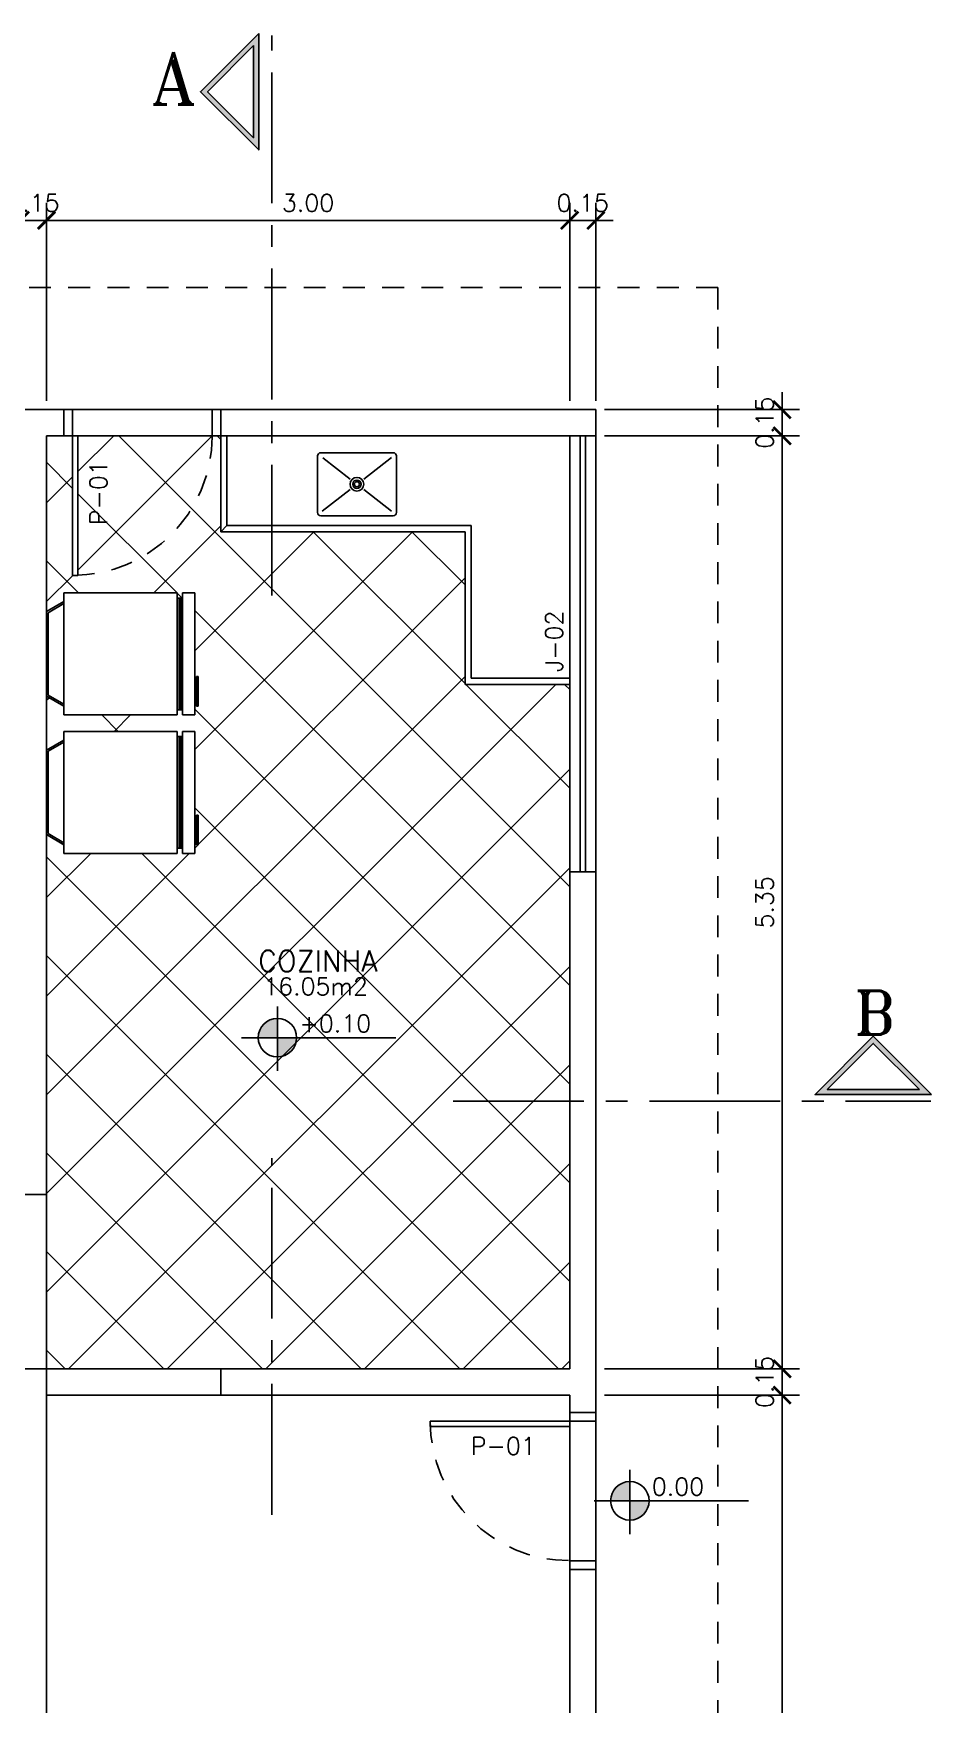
# Model space of a CAD drawing. Extents: x -31.1 to 8.5, y -9.6 to 18.4.
# Drawn here: x -25.06 to -19.91, y -0.61 to 8.97 of the extents above; entities that cross this region are included whole.
import ezdxf

# ---------------------------------------------------------------- set-up
doc = ezdxf.new("R2010")
doc.units = 0
doc.header["$MEASUREMENT"] = 0
doc.linetypes.add('CENTER2', pattern=[1.125, 0.75, -0.125, 0.125, -0.125])
doc.linetypes.add('HIDDEN2', pattern=[0.1875, 0.125, -0.0625])
doc.layers.get('0').update_dxf_attribs({"linetype": 'CONTINUOUS'})
doc.layers.get('DEFPOINTS').update_dxf_attribs({"linetype": 'CONTINUOUS'})
for name, color, linetype in [('BANHO_COZINHA', 7, 'CONTINUOUS'), ('COTAS', 1, 'CONTINUOUS'), ('DIVERSOS', 7, 'CONTINUOUS'), ('JANELAS', 2, 'CONTINUOUS'), ('MOVEIS', 7, 'CONTINUOUS'), ('PAREDE', 5, 'CONTINUOUS'), ('PAREDE-BAIXA', 7, 'CONTINUOUS'), ('PISO', 11, 'CONTINUOUS'), ('PORTAS', 2, 'CONTINUOUS'), ('PROJECAO', 7, 'HIDDEN2'), ('TEXTO0', 7, 'CONTINUOUS'), ('TEXTO1', 2, 'CONTINUOUS')]:
    doc.layers.add(name, color=color, linetype=linetype)
doc.styles.add('ROMANT', font='romant', dxfattribs={"height": 0.6})
doc.styles.add('TEXTO0', font='romans.shx')
doc.dimstyles.get("Standard").update_dxf_attribs({"dimtxt": 0.1, "dimasz": 0.1, "dimexe": 0.1, "dimexo": 0.05, "dimgap": 0.05, "dimtad": 1, "dimzin": 0, "dimdsep": 46, "dimtxsty": 'TEXTO0', "dimblk1": 'ARCHTICK', "dimblk2": 'ARCHTICK', "dimsah": 1, "dimcen": 0.09, "dimclrt": 7, "dimadec": 0, "dimazin": 0, "dimtfac": 1, "dimtdec": 4, "dimtmove": 0, "dimatfit": 3, "dimldrblk": 'ARCHTICK', "dimfxl": 1, "dimtolj": 1, "dimtzin": 0, "dimarcsym": 0})

# ---------------------------------------------------------------- blocks, each defined once
blk = doc.blocks.new('GELADEIR')
at = {"layer": 'MOVEIS'}
for p, q in [((-0.3, -0.1), (-0.2423, 0)), ((0.2423, 0), (-0.2423, 0)), ((0.3, -0.1), (0.2423, 0)), ((-0.2885, -0.1), (-0.2365, -0.01)), ((0.2365, -0.01), (-0.2365, -0.01)), ((0.2885, -0.1), (0.2365, -0.01)), ((-0.35, -0.1), (-0.35, -0.75)), ((0.35, -0.1), (-0.35, -0.1)), ((0.35, -0.1), (0.35, -0.75)), ((0.35, -0.75), (-0.35, -0.75)), ((-0.32, -0.75), (-0.32, -0.78)), ((0.32, -0.76), (-0.32, -0.76)), ((0.32, -0.75), (0.32, -0.78)), ((0.35, -0.78), (-0.35, -0.78)), ((-0.35, -0.78), (-0.35, -0.85)), ((0.35, -0.85), (-0.35, -0.85)), ((0.32, -0.77), (-0.32, -0.77)), ((-0.3, -0.86), (-0.3, -0.87)), ((-0.13, -0.86), (-0.3, -0.86)), ((-0.29, -0.85), (-0.29, -0.86)), ((-0.14, -0.85), (-0.14, -0.86)), ((-0.13, -0.86), (-0.13, -0.87)), ((0.35, -0.78), (0.35, -0.85)), ((-0.13, -0.87), (-0.3, -0.87))]:
    blk.add_line(p, q, dxfattribs=at)
blk = doc.blocks.new('_ARCHTICK')
at = {"color": 0, "linetype": 'ByBlock', "const_width": 0.15}
blk.add_lwpolyline([(-0.5, -0.5), (0.5, 0.5)], dxfattribs=at)
blk = doc.blocks.new('*D22')
at = {"color": 0, "linetype": 'ByBlock', "transparency": 16777216}
for p, q in [((10.1547, 5.2339), (11.2727, 5.2339)), ((11.1727, 1.0339), (11.1727, 5.2339))]:
    blk.add_line(p, q, dxfattribs=at)
at = {"layer": 'DEFPOINTS', "color": 0, "linetype": 'ByBlock', "transparency": 16777216}
for p in [(10.1047, 5.2339), (11.1727, 5.2339), (10.1047, 1.0339)]:
    blk.add_point(p, dxfattribs=at)
at = {"color": 0, "linetype": 'ByBlock', "transparency": 16777216, "xscale": 0.1, "yscale": 0.1, "zscale": 0.1}
for p, rotation in [((11.1727, 5.2339), 90), ((11.1727, 1.0339), 270)]:
    blk.add_blockref('_ARCHTICK', p, dxfattribs=dict(at, rotation=rotation))
at = {"color": 7, "linetype": 'ByBlock', "transparency": 16777216, "insert": (11.0727, 3.1339), "char_height": 0.1, "attachment_point": 5, "rotation": 90, "style": 'TEXTO0'}
blk.add_mtext('\\A1;4.20', dxfattribs=at)
blk = doc.blocks.new('*D23')
at = {"color": 0, "linetype": 'ByBlock', "transparency": 16777216}
for p, q in [((11.1727, 5.3839), (11.1727, 5.4839)), ((10.1547, 5.3839), (11.2727, 5.3839)), ((11.1727, 5.2339), (11.1727, 5.3839)), ((11.1727, 5.2339), (11.1727, 5.1339))]:
    blk.add_line(p, q, dxfattribs=at)
at = {"layer": 'DEFPOINTS', "color": 0, "linetype": 'ByBlock', "transparency": 16777216}
for p in [(10.1047, 5.3839), (11.1727, 5.3839), (10.1047, 5.2339)]:
    blk.add_point(p, dxfattribs=at)
at = {"color": 0, "linetype": 'ByBlock', "transparency": 16777216, "xscale": 0.1, "yscale": 0.1, "zscale": 0.1}
for p, rotation in [((11.1727, 5.3839), 270), ((11.1727, 5.2339), 90)]:
    blk.add_blockref('_ARCHTICK', p, dxfattribs=dict(at, rotation=rotation))
at = {"color": 7, "linetype": 'ByBlock', "transparency": 16777216, "insert": (11.0727, 5.3089), "char_height": 0.1, "attachment_point": 5, "rotation": 90, "style": 'TEXTO0'}
blk.add_mtext('\\A1;0.15', dxfattribs=at)
blk = doc.blocks.new('*D24')
at = {"color": 0, "linetype": 'ByBlock', "transparency": 16777216}
for p, q in [((10.1547, 10.7339), (11.2727, 10.7339)), ((11.1727, 5.3839), (11.1727, 10.7339))]:
    blk.add_line(p, q, dxfattribs=at)
at = {"layer": 'DEFPOINTS', "color": 0, "linetype": 'ByBlock', "transparency": 16777216}
for p in [(10.1047, 10.7339), (11.1727, 10.7339), (10.1047, 5.3839)]:
    blk.add_point(p, dxfattribs=at)
at = {"color": 0, "linetype": 'ByBlock', "transparency": 16777216, "xscale": 0.1, "yscale": 0.1, "zscale": 0.1}
for p, rotation in [((11.1727, 10.7339), 90), ((11.1727, 5.3839), 270)]:
    blk.add_blockref('_ARCHTICK', p, dxfattribs=dict(at, rotation=rotation))
at = {"color": 7, "linetype": 'ByBlock', "transparency": 16777216, "insert": (11.0727, 8.0589), "char_height": 0.1, "attachment_point": 5, "rotation": 90, "style": 'TEXTO0'}
blk.add_mtext('\\A1;5.35', dxfattribs=at)
blk = doc.blocks.new('*D25')
at = {"color": 0, "linetype": 'ByBlock', "transparency": 16777216}
for p, q in [((11.1727, 10.8839), (11.1727, 10.9839)), ((10.1547, 10.8839), (11.2727, 10.8839)), ((11.1727, 10.7339), (11.1727, 10.8839)), ((11.1727, 10.7339), (11.1727, 10.6339))]:
    blk.add_line(p, q, dxfattribs=at)
at = {"layer": 'DEFPOINTS', "color": 0, "linetype": 'ByBlock', "transparency": 16777216}
for p in [(10.1047, 10.8839), (11.1727, 10.8839), (10.1047, 10.7339)]:
    blk.add_point(p, dxfattribs=at)
at = {"color": 0, "linetype": 'ByBlock', "transparency": 16777216, "xscale": 0.1, "yscale": 0.1, "zscale": 0.1}
for p, rotation in [((11.1727, 10.8839), 270), ((11.1727, 10.7339), 90)]:
    blk.add_blockref('_ARCHTICK', p, dxfattribs=dict(at, rotation=rotation))
at = {"color": 7, "linetype": 'ByBlock', "transparency": 16777216, "insert": (11.0727, 10.8089), "char_height": 0.1, "attachment_point": 5, "rotation": 90, "style": 'TEXTO0'}
blk.add_mtext('\\A1;0.15', dxfattribs=at)
blk = doc.blocks.new('*D29')
at = {"color": 0, "linetype": 'ByBlock', "transparency": 16777216}
for p, q in [((9.9547, 10.9339), (9.9547, 12.0694)), ((6.9547, 11.9694), (9.9547, 11.9694))]:
    blk.add_line(p, q, dxfattribs=at)
at = {"layer": 'DEFPOINTS', "color": 0, "linetype": 'ByBlock', "transparency": 16777216}
for p in [(9.9547, 11.9694), (6.9547, 10.8839), (9.9547, 10.8839)]:
    blk.add_point(p, dxfattribs=at)
at = {"color": 0, "linetype": 'ByBlock', "transparency": 16777216, "xscale": 0.1, "yscale": 0.1, "zscale": 0.1, "rotation": 180}
blk.add_blockref('_ARCHTICK', (6.9547, 11.9694), dxfattribs=at)
at = {"color": 0, "linetype": 'ByBlock', "transparency": 16777216, "xscale": 0.1, "yscale": 0.1, "zscale": 0.1}
blk.add_blockref('_ARCHTICK', (9.9547, 11.9694), dxfattribs=at)
at = {"color": 7, "linetype": 'ByBlock', "transparency": 16777216, "insert": (8.4547, 12.0694), "char_height": 0.1, "attachment_point": 5, "style": 'TEXTO0'}
blk.add_mtext('\\A1;3.00', dxfattribs=at)
blk = doc.blocks.new('*D30')
at = {"color": 0, "linetype": 'ByBlock', "transparency": 16777216}
for p, q in [((10.1047, 10.9339), (10.1047, 12.0694)), ((9.9547, 11.9694), (9.8547, 11.9694)), ((9.9547, 11.9694), (10.1047, 11.9694)), ((10.1047, 11.9694), (10.2047, 11.9694))]:
    blk.add_line(p, q, dxfattribs=at)
at = {"layer": 'DEFPOINTS', "color": 0, "linetype": 'ByBlock', "transparency": 16777216}
for p in [(10.1047, 11.9694), (9.9547, 10.8839), (10.1047, 10.8839)]:
    blk.add_point(p, dxfattribs=at)
at = {"color": 0, "linetype": 'ByBlock', "transparency": 16777216, "xscale": 0.1, "yscale": 0.1, "zscale": 0.1}
blk.add_blockref('_ARCHTICK', (9.9547, 11.9694), dxfattribs=at)
at = {"color": 0, "linetype": 'ByBlock', "transparency": 16777216, "xscale": 0.1, "yscale": 0.1, "zscale": 0.1, "rotation": 180}
blk.add_blockref('_ARCHTICK', (10.1047, 11.9694), dxfattribs=at)
at = {"color": 7, "linetype": 'ByBlock', "transparency": 16777216, "insert": (10.0297, 12.0694), "char_height": 0.1, "attachment_point": 5, "style": 'TEXTO0'}
blk.add_mtext('\\A1;0.15', dxfattribs=at)
blk = doc.blocks.new('*D28')
at = {"color": 0, "linetype": 'ByBlock', "transparency": 16777216}
for p, q in [((6.9547, 10.9339), (6.9547, 12.0694)), ((6.8047, 11.9694), (6.7047, 11.9694)), ((6.8047, 11.9694), (6.9547, 11.9694)), ((6.9547, 11.9694), (7.0547, 11.9694))]:
    blk.add_line(p, q, dxfattribs=at)
at = {"layer": 'DEFPOINTS', "color": 0, "linetype": 'ByBlock', "transparency": 16777216}
for p in [(6.9547, 11.9694), (6.8047, 10.8839), (6.9547, 10.8839)]:
    blk.add_point(p, dxfattribs=at)
at = {"color": 0, "linetype": 'ByBlock', "transparency": 16777216, "xscale": 0.1, "yscale": 0.1, "zscale": 0.1}
blk.add_blockref('_ARCHTICK', (6.8047, 11.9694), dxfattribs=at)
at = {"color": 0, "linetype": 'ByBlock', "transparency": 16777216, "xscale": 0.1, "yscale": 0.1, "zscale": 0.1, "rotation": 180}
blk.add_blockref('_ARCHTICK', (6.9547, 11.9694), dxfattribs=at)
at = {"color": 7, "linetype": 'ByBlock', "transparency": 16777216, "insert": (6.8797, 12.0694), "char_height": 0.1, "attachment_point": 5, "style": 'TEXTO0'}
blk.add_mtext('\\A1;0.15', dxfattribs=at)

msp = doc.modelspace()

# ---------------------------------------------------------------- hatches: boundary and pattern name
at = {"layer": 'DIVERSOS', "linetype": 'Continuous'}
h = msp.add_hatch(color=256, dxfattribs=at)
h.paths.add_polyline_path([(-24.0998, 8.6366), (-23.7655, 8.3024), (-23.7655, 8.9708)])
h.paths.add_polyline_path([(-23.7945, 8.9007), (-23.7945, 8.3725), (-24.0587, 8.6366)], flags=16)
h = msp.add_hatch(color=256, dxfattribs=at)
h.paths.add_polyline_path([(-20.2414, 3.221), (-20.5756, 2.8866), (-19.9072, 2.8866)])
h.paths.add_polyline_path([(-19.9773, 2.9157), (-20.5055, 2.9157), (-20.2414, 3.1799)], flags=16)
at = {"layer": 'PISO'}
h = msp.add_hatch(dxfattribs=at)
h.set_pattern_fill('U', color=256, scale=0.4, angle=135, style=0, pattern_type=0)
h.set_pattern_definition([(135, (-31.93696, -4.07043), (-0.282843, -0.282843), [])])
h.paths.add_polyline_path([(-22.5823, 5.2385), (-22.5823, 6.1135), (-23.9823, 6.1135), (-23.9823, 6.6635), (-24.0323, 6.6635, -0.40327), (-24.8023, 5.864), (-24.8023, 5.8635), (-24.8323, 5.8635), (-24.8323, 6.6635), (-24.8823, 6.6635), (-24.9823, 6.6635), (-24.9823, 5.6551), (-24.8823, 5.7129), (-24.8823, 5.7629), (-24.2323, 5.7629), (-24.2323, 5.7329), (-24.2023, 5.7329), (-24.2023, 5.7629), (-24.1323, 5.7629), (-24.1323, 5.2729), (-24.1223, 5.2729), (-24.1223, 5.2829), (-24.1123, 5.2829), (-24.1123, 5.1129), (-24.1223, 5.1129), (-24.1223, 5.1229), (-24.1323, 5.1229), (-24.1323, 5.0629), (-24.2023, 5.0629), (-24.2023, 5.0929), (-24.2323, 5.0929), (-24.2323, 5.0629), (-24.8823, 5.0629), (-24.8823, 5.1129), (-24.9823, 5.1706), (-24.9823, 4.8611), (-24.8823, 4.9189), (-24.8823, 4.9689), (-24.2323, 4.9689), (-24.2323, 4.9389), (-24.2023, 4.9389), (-24.2023, 4.9689), (-24.1323, 4.9689), (-24.1323, 4.4789), (-24.1223, 4.4789), (-24.1223, 4.4889), (-24.1123, 4.4889), (-24.1123, 4.3189), (-24.1223, 4.3189), (-24.1223, 4.3289), (-24.1323, 4.3289), (-24.1323, 4.2689), (-24.2023, 4.2689), (-24.2023, 4.2989), (-24.2323, 4.2989), (-24.2323, 4.2689), (-24.8823, 4.2689), (-24.8823, 4.3189), (-24.9823, 4.3766), (-24.9823, 2.3135), (-24.9823, 1.3135), (-23.9823, 1.3135), (-21.9823, 1.3135), (-21.9823, 4.1635), (-21.9823, 5.2385)])
h.paths.add_polyline_path([(-24.0323, 6.6635), (-24.8023, 6.6635), (-24.8023, 5.864, 0.40327)], flags=16)
h.paths.add_polyline_path([(-23.7441, 3.4229), (-23.7441, 3.5896), (-23.0536, 3.5896), (-23.0536, 3.4229)], flags=24)
h.paths.add_polyline_path([(-23.7918, 3.5514), (-23.7918, 3.7514), (-22.9746, 3.7514), (-22.9746, 3.5514)], flags=24)
h = msp.add_hatch(dxfattribs=at)
h.set_pattern_fill('U', color=256, scale=0.4, angle=45, style=0, pattern_type=0)
h.set_pattern_definition([(45, (-31.93696, -4.07043), (-0.282843, 0.282843), [])])
h.paths.add_polyline_path([(-24.1123, 4.4889), (-24.1123, 4.3189), (-24.1223, 4.3189), (-24.1223, 4.3289), (-24.1323, 4.3289), (-24.1323, 4.2689), (-24.2023, 4.2689), (-24.2023, 4.2989), (-24.2323, 4.2989), (-24.2323, 4.2689), (-24.8823, 4.2689), (-24.8823, 4.3189), (-24.9823, 4.3766), (-24.9823, 2.3135), (-24.9823, 1.3135), (-23.9823, 1.3135), (-21.9823, 1.3135), (-21.9823, 4.1635), (-21.9823, 5.2385), (-22.5823, 5.2385), (-22.5823, 6.1135), (-23.9823, 6.1135), (-23.9823, 6.6635), (-24.0323, 6.6635, -0.40327), (-24.8023, 5.864), (-24.8023, 5.8635), (-24.8323, 5.8635), (-24.8323, 6.6635), (-24.8823, 6.6635), (-24.9823, 6.6635), (-24.9823, 5.6551), (-24.8823, 5.7129), (-24.8823, 5.7629), (-24.2323, 5.7629), (-24.2323, 5.7329), (-24.2023, 5.7329), (-24.2023, 5.7629), (-24.1323, 5.7629), (-24.1323, 5.2729), (-24.1223, 5.2729), (-24.1223, 5.2829), (-24.1123, 5.2829), (-24.1123, 5.1129), (-24.1223, 5.1129), (-24.1223, 5.1229), (-24.1323, 5.1229), (-24.1323, 5.0629), (-24.2023, 5.0629), (-24.2023, 5.0929), (-24.2323, 5.0929), (-24.2323, 5.0629), (-24.8823, 5.0629), (-24.8823, 5.1129), (-24.9823, 5.1706), (-24.9823, 4.8611), (-24.8823, 4.9189), (-24.8823, 4.9689), (-24.2323, 4.9689), (-24.2323, 4.9389), (-24.2023, 4.9389), (-24.2023, 4.9689), (-24.1323, 4.9689), (-24.1323, 4.4789), (-24.1223, 4.4789), (-24.1223, 4.4889)])
h.paths.add_polyline_path([(-24.0323, 6.6635), (-24.8023, 6.6635), (-24.8023, 5.864, 0.40327)], flags=16)
h.paths.add_polyline_path([(-23.7441, 3.4229), (-23.7441, 3.5896), (-23.0536, 3.5896), (-23.0536, 3.4229)], flags=24)
h.paths.add_polyline_path([(-23.7918, 3.5514), (-23.7918, 3.7514), (-22.9746, 3.7514), (-22.9746, 3.5514)], flags=24)
at = {"layer": 'TEXTO0'}
h = msp.add_hatch(color=256, dxfattribs=at)
h.paths.add_polyline_path([(-23.6582, 3.2125), (-23.6582, 3.3228, 0.414214), (-23.7685, 3.2125)])
h.paths.add_polyline_path([(-23.6582, 3.2125), (-23.6582, 3.1022, 0.414214), (-23.5479, 3.2125)])
h = msp.add_hatch(color=256, dxfattribs=at)
h.paths.add_polyline_path([(-21.6372, 0.5567), (-21.6372, 0.667, 0.414214), (-21.7475, 0.5567)])
h.paths.add_polyline_path([(-21.6372, 0.5567), (-21.6372, 0.4464, 0.414214), (-21.5269, 0.5567)])

# ---------------------------------------------------------------- linework, layer by layer
at = {"layer": 'BANHO_COZINHA'}
for p, q in [((-23.9823, 6.1135), (-23.9823, 6.6635)), ((-23.9473, 6.1485), (-23.9473, 6.6635)), ((-23.3982, 6.5371), (-23.2408, 6.4154)), ((-23.0033, 6.5393), (-23.1636, 6.4154)), ((-23.2408, 6.3558), (-23.4011, 6.2319)), ((-23.1636, 6.3558), (-23.0033, 6.2319)), ((-23.9473, 6.1485), (-23.9823, 6.1135)), ((-22.5473, 6.1485), (-23.9473, 6.1485)), ((-22.5473, 6.1485), (-22.5473, 5.2735)), ((-22.5823, 6.1135), (-23.9823, 6.1135)), ((-22.5823, 6.1135), (-22.5823, 5.2385)), ((-21.9823, 5.2735), (-22.5473, 5.2735)), ((-21.9823, 5.2385), (-22.5823, 5.2385))]:
    msp.add_line(p, q, dxfattribs=at)
msp.add_lwpolyline([(-23.1528, 6.5664), (-22.9943, 6.5664, -0.414214), (-22.9762, 6.5483), (-22.9762, 6.2229, -0.414214), (-22.9943, 6.2048), (-23.4101, 6.2048, -0.414214), (-23.4282, 6.2229), (-23.4282, 6.5483, -0.414214), (-23.4101, 6.5664), (-23.1528, 6.5664)], format="xyb", dxfattribs=at)
for radius in [0.0391, 0.024, 0.0147]:
    msp.add_circle((-23.2022, 6.3856), radius, dxfattribs=at)
at = {"layer": 'DIVERSOS'}
for points in [[(-23.7655, 8.9708), (-24.0998, 8.6366), (-23.7655, 8.3024)], [(-23.7945, 8.9007), (-24.0587, 8.6366), (-23.7945, 8.3725)], [(-19.9072, 2.8866), (-20.2414, 3.221), (-20.5756, 2.8866)], [(-19.9773, 2.9157), (-20.2414, 3.1799), (-20.5055, 2.9157)]]:
    msp.add_lwpolyline(points, close=True, dxfattribs=at)
at = {"layer": 'JANELAS'}
for p, q in [((-21.9223, 6.6635), (-21.9223, 4.1635)), ((-21.8923, 6.6635), (-21.8923, 4.1635))]:
    msp.add_line(p, q, dxfattribs=at)
at = {"layer": 'PAREDE', "linetype": 'CENTER2'}
for p, q in [((-23.6901, 5.747), (-23.6901, 8.9594)), ((-22.6504, 2.8478), (-19.912, 2.8478)), ((-23.6901, 0.4774), (-23.6901, 2.5207))]:
    msp.add_line(p, q, dxfattribs=at)
at = {"layer": 'PAREDE'}
for p, q in [((-24.8823, 6.8135), (-28.8223, 6.8135)), ((-24.8823, 6.6635), (-24.8823, 6.8135)), ((-21.8323, 6.8135), (-23.9823, 6.8135)), ((-23.9823, 6.6635), (-23.9823, 6.8135)), ((-21.8323, 6.8135), (-21.8323, 6.6635)), ((-24.9823, 6.6635), (-24.9823, 2.3135)), ((-24.8823, 6.6635), (-24.9823, 6.6635)), ((-21.9823, 6.6635), (-23.9823, 6.6635)), ((-21.9823, 6.6635), (-21.9823, 6.6635)), ((-21.9823, 6.6635), (-21.8323, 6.6635)), ((-21.9823, 4.1635), (-21.8323, 4.1635)), ((-21.9823, 4.1635), (-21.9823, 1.3135)), ((-21.8323, 4.1635), (-21.8323, 1.0635)), ((-24.9823, 2.3135), (-25.1323, 2.3135)), ((-24.9823, 1.3135), (-25.1323, 1.3135)), ((-24.9823, 1.1635), (-24.9823, 1.3135)), ((-21.9823, 1.3135), (-23.9823, 1.3135)), ((-23.9823, 1.1635), (-23.9823, 1.3135)), ((-24.9823, 1.1635), (-24.9823, -3.0365)), ((-21.9823, 1.1635), (-23.9823, 1.1635)), ((-21.9823, 1.1635), (-21.9823, 1.0635)), ((-21.9823, 1.0635), (-21.8323, 1.0635)), ((-21.9823, 0.1635), (-21.8323, 0.1635)), ((-21.9823, 0.1635), (-21.9823, -3.0365)), ((-21.8323, 0.1635), (-21.8323, -3.1865))]:
    msp.add_line(p, q, dxfattribs=at)
at = {"layer": 'PAREDE-BAIXA'}
for p, q in [((-21.9823, 6.6635), (-21.9823, 4.1635)), ((-21.8323, 6.6635), (-21.8323, 4.1635))]:
    msp.add_line(p, q, dxfattribs=at)
at = {"layer": 'PISO'}
for p, q in [((-24.8323, 6.8135), (-24.0323, 6.8135)), ((-24.8323, 6.6635), (-24.0323, 6.6635)), ((-24.9823, 1.3135), (-24.9823, 2.3135)), ((-24.9823, 1.3135), (-23.9823, 1.3135)), ((-24.9823, 1.1635), (-23.9823, 1.1635)), ((-21.9823, 0.2135), (-21.9823, 1.0135)), ((-21.8323, 0.2135), (-21.8323, 1.0135))]:
    msp.add_line(p, q, dxfattribs=at)
at = {"layer": 'PORTAS'}
for points in [[(-24.8823, 6.6635), (-24.8323, 6.6635), (-24.8323, 6.8135), (-24.8823, 6.8135)], [(-23.9823, 6.6635), (-24.0323, 6.6635), (-24.0323, 6.8135), (-23.9823, 6.8135)], [(-21.9823, 1.0635), (-21.9823, 1.0135), (-21.8323, 1.0135), (-21.8323, 1.0635)], [(-21.9823, 0.1635), (-21.9823, 0.2135), (-21.8323, 0.2135), (-21.8323, 0.1635)]]:
    msp.add_lwpolyline(points, dxfattribs=at)
for points in [[(-24.8323, 6.6635), (-24.8323, 5.8635), (-24.8023, 5.8635), (-24.8023, 6.6635)], [(-21.9823, 1.0135), (-22.7823, 1.0135), (-22.7823, 0.9835), (-21.9823, 0.9835)]]:
    msp.add_lwpolyline(points, close=True, dxfattribs=at)
at = {"layer": 'PROJECAO'}
for q in [(-29.5223, 7.5135), (-21.1323, -3.8865)]:
    msp.add_line((-21.1323, 7.5135), q, dxfattribs=at)
for centre, start, end in [((-24.8323, 6.6635), 270, 0), ((-21.9823, 1.0135), 180, 270)]:
    msp.add_arc(centre, 0.8, start, end, dxfattribs=at)
at = {"layer": 'TEXTO0'}
for p, q in [((-23.6582, 3.3911), (-23.6582, 3.022)), ((-23.8634, 3.2125), (-22.9783, 3.2125)), ((-21.6372, 0.7353), (-21.6372, 0.3662)), ((-21.8424, 0.5567), (-20.9573, 0.5567))]:
    msp.add_line(p, q, dxfattribs=at)
for centre in [(-23.6582, 3.2125), (-21.6372, 0.5567)]:
    msp.add_circle(centre, 0.1103, dxfattribs=at)

# ---------------------------------------------------------------- block references
at = {"layer": 'MOVEIS', "rotation": 90}
for p in [(-24.9823, 5.4129), (-24.9823, 4.6189)]:
    msp.add_blockref('GELADEIR', p, dxfattribs=at)

# ---------------------------------------------------------------- texts
at = {"layer": 'DIVERSOS', "style": 'ROMANT'}
for s, height, p in [('A', 0.3, (-24.3823, 8.5638)), ('B', 0.25, (-20.351, 3.2304))]:
    msp.add_text(s, height=height, dxfattribs=at).set_placement(p)
at = {"layer": 'TEXTO0', "style": 'TEXTO0'}
for s, p in [('16.05m2', (-23.7393, 3.4563)), ('+0.10', (-23.5322, 3.244)), ('0.00', (-21.5113, 0.5882))]:
    msp.add_text(s, height=0.1, dxfattribs=at).set_placement(p)
at = {"layer": 'TEXTO1', "style": 'TEXTO0'}
for s, p in [('P-01', (-24.6346, 6.1503)), ('J-02', (-22.0217, 5.3096))]:
    msp.add_text(s, height=0.1, rotation=90, dxfattribs=at).set_placement(p)
for s, height, p in [('COZINHA', 0.12, (-23.7689, 3.5914)), ('P-01', 0.1, (-22.5495, 0.8214))]:
    msp.add_text(s, height=height, dxfattribs=at).set_placement(p)

# ---------------------------------------------------------------- dimensions: what is measured, and where the dimension line sits
at = {"layer": 'COTAS'}
for base, p1, p2, angle, picture, middle in [((-24.9823, 7.899), (-25.1323, 6.8135), (-24.9823, 6.8135), 180, '*D28', (-25.0573, 7.999)), ((-21.9823, 7.899), (-24.9823, 6.8135), (-21.9823, 6.8135), 180, '*D29', (-23.4823, 7.999)), ((-21.8323, 7.899), (-21.9823, 6.8135), (-21.8323, 6.8135), 180, '*D30', (-21.9073, 7.999)), ((-20.7643, 6.8135), (-21.8323, 6.6635), (-21.8323, 6.8135), 90, '*D25', (-20.8643, 6.7385)), ((-20.7643, 6.6635), (-21.8323, 1.3135), (-21.8323, 6.6635), 90, '*D24', (-20.8643, 3.9885)), ((-20.7643, 1.3135), (-21.8323, 1.1635), (-21.8323, 1.3135), 90, '*D23', (-20.8643, 1.2385)), ((-20.7643, 1.1635), (-21.8323, -3.0365), (-21.8323, 1.1635), 90, '*D22', (-20.8643, -0.9365))]:
    dim = msp.add_linear_dim(base=base, p1=p1, p2=p2, angle=angle, dimstyle='STANDARD', override={"dimse1": 1, "dimtix": 1, "dimtmove": 1}, dxfattribs=at)
    dim.commit()
    dim.dimension.update_dxf_attribs({"geometry": picture, "text_midpoint": middle, "insert": (-31.937, -4.0704)})

doc.saveas('drawing.dxf')
